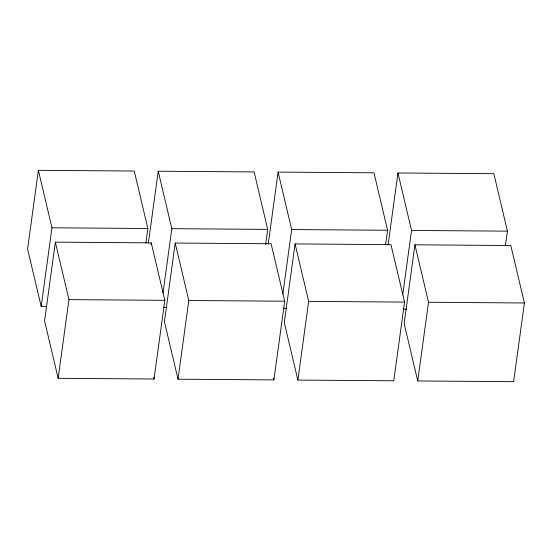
<?xml version="1.0" encoding="UTF-8"?>
<svg xmlns="http://www.w3.org/2000/svg" width="552" height="552" viewBox="0 0 552 552"><rect width="100%" height="100%" fill="white"/><g stroke="black" fill="none" stroke-linecap="round" stroke-linejoin="round"><path stroke-width="0.83" d="M145.88 242.887L147.846 228.5L134.267 171.037L38.378 170.333L27.6 249.021L41.186 306.484L46.32 306.526M41.186 306.484L51.964 227.797L38.378 170.333M55.359 242.155L44.581 320.85L58.16 378.313L154.049 379.017L164.827 300.329L151.248 242.866L55.359 242.155L68.945 299.619L58.16 378.313M148.385 243.135L158.238 171.217L254.12 171.92L267.706 229.384L265.622 244.612M151.013 244.557L151.248 242.866M163.012 292.981L171.817 228.68L158.238 171.217M175.219 243.039L164.434 321.733L178.02 379.196L273.902 379.9L284.687 301.213L271.101 243.749L175.219 243.039L188.798 300.502L178.02 379.196M268.244 244.018L278.098 172.1L373.98 172.804L387.566 230.267L385.593 244.653M282.865 293.864L291.677 229.556L278.098 172.1M295.072 243.922L284.294 322.616L297.88 380.08L393.762 380.783L404.54 302.096L390.961 244.633L295.072 243.922L308.658 301.385L297.88 380.08M388.097 244.902L397.951 172.983L493.84 173.687L507.419 231.15L505.453 245.536M402.725 294.747L411.537 230.439L397.951 172.983M414.931 244.805L404.154 323.5L417.733 380.963L513.622 381.667L524.4 302.979L510.814 245.516L414.931 244.805L428.511 302.268L417.733 380.963M51.964 227.797L147.846 228.5M171.817 228.68L267.706 229.384M291.677 229.556L387.566 230.267M411.537 230.439L507.419 231.15M68.945 299.619L164.827 300.329M188.798 300.502L284.687 301.213M308.658 301.385L404.54 302.096M428.511 302.268L524.4 302.979M163.606 307.388L167.035 307.416M283.466 308.271L286.888 308.299M403.326 309.154L406.748 309.182M273.509 378.237L273.902 379.9M153.656 377.354L154.049 379.017"/></g></svg>
